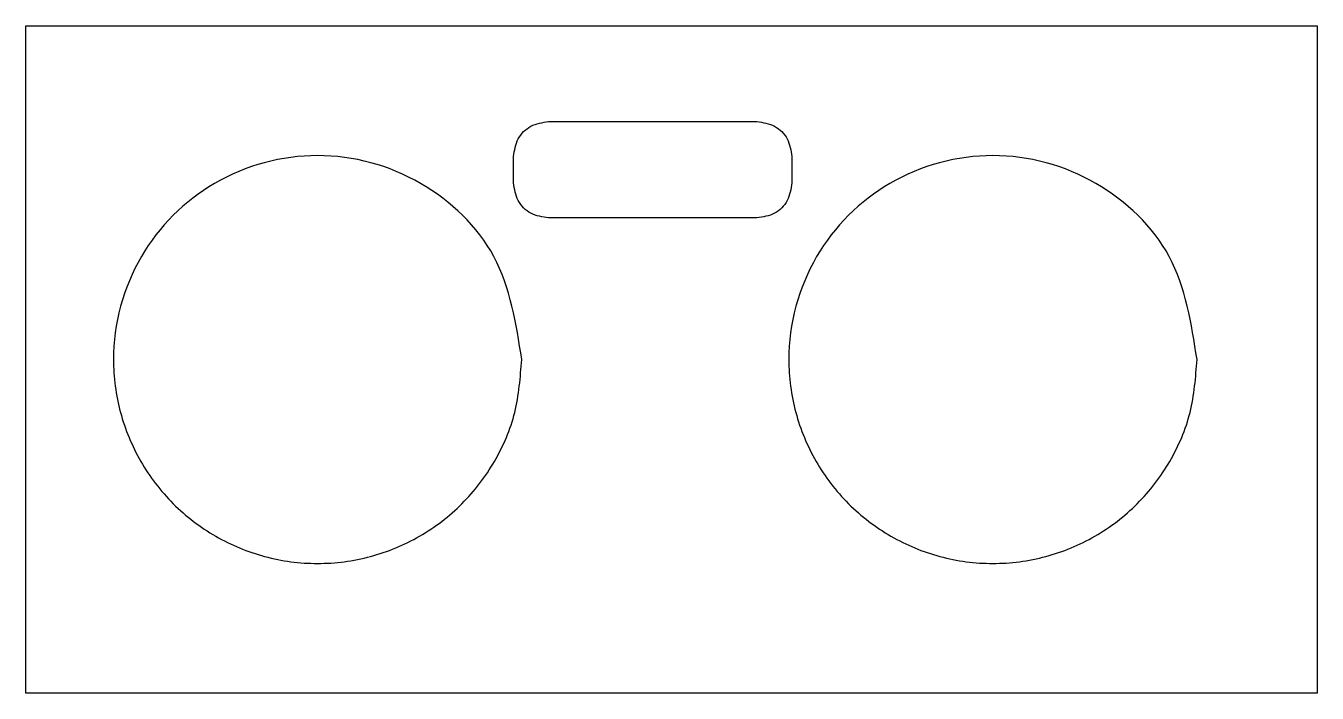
# Model space of a CAD drawing. Extents: x 0.1 to 49.9, y 0.1 to 25.9.
import ezdxf

# ---------------------------------------------------------------- set-up
doc = ezdxf.new("R2010")
doc.units = 0
doc.layers.add('Capa_1', color=7, linetype='CONTINUOUS')

msp = doc.modelspace()

# ---------------------------------------------------------------- linework, layer by layer
at = {"layer": 'Capa_1', "color": 7}
for p, q in [((0.141111, 25.858889), (49.858891, 25.858889)), ((0.141111, 0.141104), (0.141111, 25.858889)), ((49.858891, 25.858889), (49.858891, 0.141104)), ((20.268476, 22.171052), (28.285351, 22.171052)), ((20.268476, 22.171052), (20.268476, 22.171052)), ((18.918025, 19.803724), (18.918025, 20.820599)), ((29.635802, 20.820599), (29.635802, 19.803724)), ((28.285351, 18.453273), (20.268476, 18.453273)), ((19.233796, 13.000018), (19.233796, 13.000018)), ((45.233797, 13.000018), (45.233797, 13.000018)), ((49.858891, 0.141104), (0.141111, 0.141104))]:
    msp.add_line(p, q, dxfattribs=at)
for points, knots in [([(18.918025, 20.820599), (18.954878, 21.057606), (19.027408, 21.524068), (19.565007, 22.061668), (20.031469, 22.134199), (20.268476, 22.171052)], [0, 0, 0, 0, 0.706957, 1.391382, 2.098338, 2.098338, 2.098338, 2.098338]), ([(28.285351, 22.171052), (28.522358, 22.134199), (28.98882, 22.061668), (29.526419, 21.524068), (29.598949, 21.057606), (29.635802, 20.820599)], [0, 0, 0, 0, 0.706956, 1.391381, 2.098338, 2.098338, 2.098338, 2.098338]), ([(19.233796, 13.000018), (19.181408, 12.312299), (19.077065, 10.942552), (18.25247, 9.025652), (16.997931, 7.378737), (15.348808, 6.115954), (13.432498, 5.321948), (11.374873, 5.050324), (9.317454, 5.321952), (7.40053, 6.115937), (5.753673, 7.378802), (4.490696, 9.025408), (3.69742, 10.943457), (3.331604, 13.68107), (4.254083, 17.118621), (7.258255, 20.1193), (11.382037, 21.234029), (15.463464, 20.120196), (18.592191, 17.115116), (19.017792, 14.385414), (19.233796, 13.000018)], [0, 0, 0, 0, 2.057262, 4.097499, 6.154761, 8.212022, 10.252259, 12.309521, 14.366783, 16.40702, 18.464281, 20.521543, 22.56178, 24.619042, 28.72813, 32.715343, 36.82443, 40.933518, 44.920731, 49.029818, 49.029818, 49.029818, 49.029818]), ([(45.233797, 13.000018), (45.181409, 12.312299), (45.077065, 10.942552), (44.252471, 9.025651), (42.997931, 7.378737), (41.348808, 6.115954), (39.432497, 5.321948), (37.374873, 5.050324), (35.317454, 5.321953), (33.40053, 6.115937), (31.753673, 7.378803), (30.490696, 9.025408), (29.697421, 10.943457), (29.331604, 13.68107), (30.254083, 17.118621), (33.258255, 20.1193), (37.382037, 21.234029), (41.463464, 20.120197), (44.592192, 17.115117), (45.017793, 14.385414), (45.233797, 13.000018)], [0, 0, 0, 0, 2.057262, 4.097499, 6.154761, 8.212023, 10.25226, 12.309522, 14.366784, 16.407021, 18.464282, 20.521544, 22.561781, 24.619042, 28.72813, 32.715343, 36.82443, 40.933518, 44.920731, 49.029819, 49.029819, 49.029819, 49.029819]), ([(20.268476, 18.453273), (20.031469, 18.490126), (19.565007, 18.562657), (19.027408, 19.100255), (18.954878, 19.566716), (18.918025, 19.803724)], [0, 0, 0, 0, 0.706956, 1.391381, 2.098335, 2.098335, 2.098335, 2.098335]), ([(29.635802, 19.803724), (29.598949, 19.566716), (29.526418, 19.100255), (28.98882, 18.562657), (28.522358, 18.490126), (28.285351, 18.453273)], [0, 0, 0, 0, 0.706955, 1.39138, 2.098335, 2.098335, 2.098335, 2.098335])]:
    msp.add_open_spline(points, degree=3, knots=knots, dxfattribs=at)

doc.saveas('drawing.dxf')
